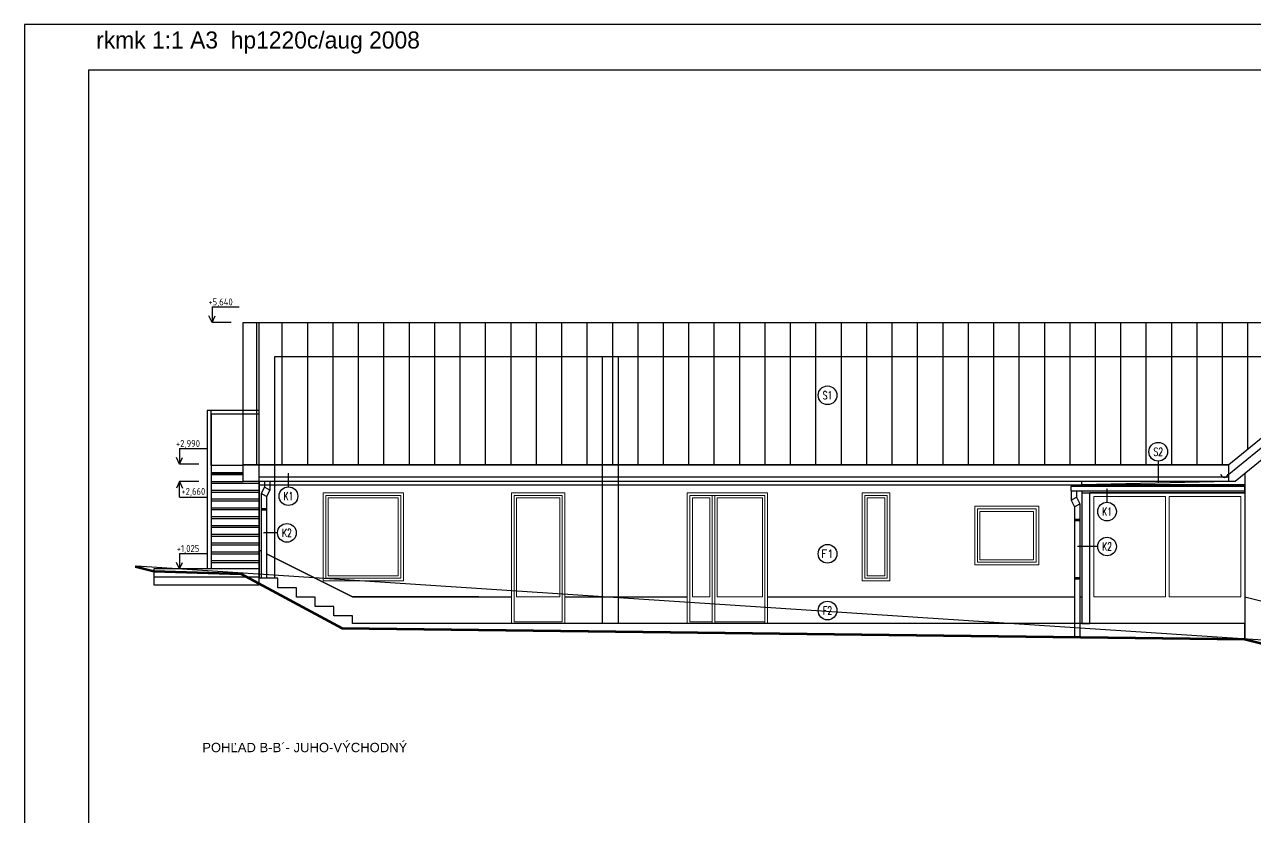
# Model space of a CAD drawing. Header units: millimetres. Extents: x 462666 to 1244237, y 2328025 to 3795663.
# Drawn here: x 1063301 to 1086367, y 2756858 to 2771708 of the extents above; entities that cross this region are included whole.
import ezdxf
from ezdxf.enums import TextEntityAlignment as Align
from ezdxf.lldxf.tags import DXFTag

# ---------------------------------------------------------------- set-up
doc = ezdxf.new("R2010")
doc.units = ezdxf.units.MM
for name, color, linetype in [('MUR-POH', 64, 'Continuous'), ('MUR_POH', 64, 'Continuous'), ('MUR_REZ', 3, 'Continuous'), ('PLE_REZ', 200, 'Continuous'), ('PLO_LIN', 6, 'Continuous'), ('POP', 7, 'Continuous'), ('RAM_100', 160, 'Continuous'), ('TXT_50', 50, 'Continuous'), ('TXT_50_MIESTN', 7, 'Continuous'), ('ZAK_DIM', 7, 'Continuous')]:
    doc.layers.add(name, color=color, linetype=linetype)
doc.layers.add('Srafy', color=8, linetype='Continuous', lineweight=5)
doc.styles.add('ARIAL', font='arial.ttf', dxfattribs={"height": 250})
doc.styles.add('ISOCP.SHX', font='ISOCP.shx', dxfattribs={"height": 150})
doc.styles.add('SIMPLEX.SHX', font='SIMPLEX.SHX', dxfattribs={"width": 0.7})
tags = doc.linetypes.add('DASHED', pattern=[0.75, 0.5, -0.25]).pattern_tags.tags
tags[6:7] = [DXFTag(74, 4), DXFTag(75, 0), DXFTag(340, '0'), DXFTag(46, 1.0), DXFTag(50, 0.0), DXFTag(44, 0.0), DXFTag(45, 0.0)]
tags[4:5] = [DXFTag(74, 4), DXFTag(75, 0), DXFTag(340, '0'), DXFTag(46, 1.0), DXFTag(50, 0.0), DXFTag(44, 0.0), DXFTag(45, 0.0)]

# ---------------------------------------------------------------- blocks, each defined once
blk = doc.blocks.new('Z_RAM_A_3_hp 1220')
at = {"layer": 'POP', "linetype": 'Continuous'}
blk.add_lwpolyline([(-288.5, -408), (-6.5, -408), (-6.5, -13), (-288.5, -13)], close=True, dxfattribs=at)
at = {"layer": 'RAM_100', "linetype": 'Continuous'}
for points in [[(-297, -420), (0, -420), (0, 0), (-297, 0)], [(-288.5, -13), (-288.5, -408), (-6.5, -408), (-6.5, -13)]]:
    blk.add_lwpolyline(points, close=True, dxfattribs=at)
blk.add_text('rkmk 1:1 A3  hp1220c/aug 2008', height=3.2, rotation=90, dxfattribs=at).set_placement((-292.52, -406.58))
blk = doc.blocks.new('KOTA_V_REZ')
for p, q in [((0, 293), (0, 0)), ((0, 293), (509, 293)), ((0, 0), (-57, 121)), ((0, 0), (57, 121))]:
    blk.add_line(p, q)
at = {"color": 7, "style": 'ISOCP.SHX'}
blk.add_attdef('±0.000', text='', height=120, dxfattribs=at).set_placement((210, 384), align=Align.MIDDLE_CENTER)

msp = doc.modelspace()

# ---------------------------------------------------------------- hatches: boundary and pattern name
at = {"layer": 'MUR_POH', "linetype": 'ByBlock', "ltscale": 250}
h = msp.add_hatch(dxfattribs=at)
h.set_pattern_fill('ANSI31', color=8, scale=150, angle=45, style=0)
h.set_pattern_definition([(90, (207070.4, -2612.7), (-476.25, 3e-14), [])])
h.paths.add_polyline_path([(1085867.2, 2763463), (1067394.7, 2763463), (1067394.7, 2766130.2), (1087217.5, 2766130.2), (1087217.5, 2764562.7)])
h.paths.add_polyline_path([(1087517.5, 2764807), (1087517.5, 2766130.2), (1089142.2, 2766130.2)])
h.paths.add_polyline_path([(1092417.2, 2763477.9), (1089142.2, 2766130.2), (1092417.2, 2766130.2)])

# ---------------------------------------------------------------- linework, layer by layer
at = {"layer": 'MUR-POH', "color": 1, "flags": 128}
for points in [[(1083117.2, 2763088.6), (1083117.2, 2763056)], [(1083117.2, 2762976.8), (1083117.2, 2762938.2), (1086167.2, 2762938.2), (1086167.2, 2763088.6), (1083117.2, 2763088.6), (1083117.2, 2763056)], [(1083117.2, 2762976.8), (1083117.2, 2760488.2), (1083267.2, 2760488.2), (1083267.2, 2762938.2)]]:
    msp.add_lwpolyline(points, dxfattribs=at)
msp.add_lwpolyline([(1086167.2, 2762938.2), (1086167.2, 2760488.2), (1083267.2, 2760488.2), (1083267.2, 2762938.2)], close=True, dxfattribs=at)
at = {"layer": 'MUR-POH', "color": 252}
for points in [[(1067694.7, 2761863.2), (1067734.5, 2761843.3)], [(1067734.5, 2761843.3), (1067694.7, 2761863.2)], [(1071815.9, 2760988.2), (1069444.7, 2760988.2), (1067834.5, 2761793.3)], [(1067834.5, 2761793.3), (1069444.7, 2760988.2), (1072424.1, 2760988.2)], [(1073424.1, 2760988.2), (1075720.5, 2760988.2)], [(1077225.3, 2760988.2), (1082974.8, 2760988.2)], [(1083074.8, 2760988.2), (1083117.2, 2760988.2)], [(1086167.2, 2760988.2), (1089290.2, 2760214.8), (1092117.2, 2760214.8)]]:
    msp.add_lwpolyline(points, dxfattribs=at)
at = {"layer": 'MUR_POH', "color": 8, "linetype": 'DASHED', "ltscale": 250}
for p, q in [((1067694.7, 2763238.2), (1085867.2, 2763238.2)), ((1067694.7, 2763088.2), (1086167.2, 2763088.2))]:
    msp.add_line(p, q, dxfattribs=at)
at = {"layer": 'MUR_POH', "color": 8, "linetype": 'DASHED', "ltscale": 250, "flags": 128}
for points in [[(1067694.7, 2762937.8), (1067694.7, 2766130.2)], [(1091717.2, 2758813.8), (1091717.2, 2765486), (1067985.1, 2765486), (1067985.1, 2761336.3)], [(1074124.1, 2765486), (1074124.1, 2760488.2)], [(1074424.1, 2765486), (1074424.1, 2760488.2)], [(1092117.2, 2759811.2), (1065396.6, 2761564)], [(1065724.7, 2761511.3), (1065724.7, 2761361.3), (1067694.7, 2761361.3)], [(1067694.7, 2761211.3), (1067694.7, 2761511.3)], [(1065724.7, 2761361.3), (1065724.7, 2761211.3), (1067694.7, 2761211.3)]]:
    msp.add_lwpolyline(points, dxfattribs=at)
at = {"layer": 'MUR_POH', "color": 8, "linetype": 'ByBlock', "ltscale": 250, "flags": 128}
msp.add_lwpolyline([(1067694.7, 2763147), (1067694.7, 2761336.3)], dxfattribs=at)
msp.add_lwpolyline([(1086167.2, 2763088.6), (1086167.2, 2763088.2), (1083117.2, 2763088.2), (1083117.2, 2763088.6)], close=True, dxfattribs=at)
at = {"layer": 'MUR_REZ'}
msp.add_line((1089142.2, 2766130.2), (1085867.2, 2763463), dxfattribs=at)
for points in [[(1067694.7, 2761511.3), (1067694.7, 2763147), (1067394.7, 2763147), (1067394.7, 2766130.2), (1087217.5, 2766130.2), (1087217.5, 2766580.2), (1087517.5, 2766580.2), (1087517.5, 2766130.2), (1092417.2, 2766130.2), (1092417.2, 2763477.9), (1089142.2, 2766130.2), (1085867.2, 2763463)], [(1092417.2, 2763288.4), (1092417.2, 2763147), (1092317.3, 2763147), (1089142.7, 2765717.9), (1085985.9, 2763147), (1085867.2, 2763147), (1085867.2, 2763463)], [(1067394.7, 2763463), (1085867.2, 2763463)], [(1085867.2, 2763147), (1067694.7, 2763147)], [(1086167.2, 2763294.6), (1086167.2, 2760208.9)], [(1065369.9, 2761544.8), (1065721.3, 2761459.7), (1067350.8, 2761411.1), (1069244.6, 2760391.2), (1086163.9, 2760184), (1095817.2, 2757793.3), (1101969.8, 2757613.2)], [(1065371.1, 2761549.6), (1065722, 2761464.7), (1067352.2, 2761416.1), (1069245.9, 2760396.1), (1086164.5, 2760188.9), (1095817.8, 2757798.3), (1101970, 2757618.2)], [(1065372.2, 2761554.5), (1065722.7, 2761469.7), (1067353.5, 2761421), (1069247.1, 2760401.1), (1086165.1, 2760193.9), (1095818.5, 2757803.3), (1101970.1, 2757623.2)], [(1065373.4, 2761559.3), (1065723.3, 2761474.6), (1067354.8, 2761426), (1069248.4, 2760406.1), (1086165.8, 2760198.9), (1095819.2, 2757808.3), (1101970.3, 2757628.2)], [(1065374.6, 2761564.2), (1065724, 2761479.6), (1067356.2, 2761431), (1069249.7, 2760411.1), (1086166.4, 2760203.9), (1095819.9, 2757813.2), (1101970.4, 2757633.2)], [(1065375.8, 2761569.1), (1065724.7, 2761484.6), (1067357.5, 2761435.9), (1069251, 2760416.1), (1086167.1, 2760208.9), (1095820.6, 2757818.2), (1101970.6, 2757638.2)], [(1067694.7, 2761511.3), (1065724.7, 2761511.3), (1065724.7, 2761484.6)], [(1086167.2, 2760208.9), (1086167.2, 2760488.2), (1069444.7, 2760488.2), (1069444.7, 2760636.3), (1069094.7, 2760636.3), (1069094.7, 2760811.3), (1068744.7, 2760811.3), (1068744.7, 2760986.3), (1068394.7, 2760986.3), (1068394.7, 2761161.3), (1068044.7, 2761161.3), (1068044.7, 2761336.3), (1067694.7, 2761336.3), (1067694.7, 2761511.3)]]:
    msp.add_lwpolyline(points, dxfattribs=at)
at = {"layer": 'MUR_REZ', "color": 5}
msp.add_lwpolyline([(1086167.2, 2762938.2), (1083267.2, 2762938.2)], dxfattribs=at)
at = {"layer": 'PLE_REZ', "linetype": 'Continuous'}
for p, q in [((1067794.5, 2763152.5), (1067794.5, 2763047)), ((1067894.5, 2763152.5), (1067894.5, 2762989.2)), ((1067794.5, 2763047), (1067734.5, 2762923.7)), ((1067834.5, 2762866), (1067734.5, 2762923.7)), ((1067734.5, 2762923.7), (1067734.5, 2761336.3)), ((1067894.5, 2762989.2), (1067794.5, 2763047)), ((1067894.5, 2762989.2), (1067834.5, 2762866)), ((1082914.8, 2762976.8), (1082914.8, 2762797.6)), ((1083014.8, 2762976.8), (1083014.8, 2762855.3)), ((1067834.5, 2762866), (1067834.5, 2761336.3)), ((1082914.8, 2762797.6), (1083014.8, 2762855.3)), ((1082914.8, 2762797.6), (1082974.8, 2762674.3)), ((1082974.8, 2762674.3), (1083074.8, 2762732)), ((1082974.8, 2762674.3), (1082974.8, 2760248)), ((1083014.8, 2762855.3), (1083074.8, 2762732)), ((1083074.8, 2762732), (1083074.8, 2760246.8)), ((1067834.5, 2762635.9), (1067734.5, 2762635.9)), ((1067834.5, 2762610.9), (1067734.5, 2762610.9)), ((1082974.8, 2762444.3), (1083074.8, 2762444.3)), ((1082974.8, 2762419.3), (1083074.8, 2762419.3)), ((1082974.8, 2761351.8), (1083074.8, 2761351.8)), ((1082974.8, 2761326.8), (1083074.8, 2761326.8))]:
    msp.add_line(p, q, dxfattribs=at)
at = {"layer": 'PLE_REZ', "linetype": 'Continuous', "flags": 128}
msp.add_lwpolyline([(1082906.3, 2763056), (1082906.3, 2762976.8), (1086167.2, 2762976.8), (1086167.2, 2763056)], close=True, dxfattribs=at)
at = {"layer": 'PLE_REZ', "linetype": 'Continuous'}
msp.add_arc((1085785.2, 2763290.7), 66.4, 184.07157, 359.62365, dxfattribs=at)
at = {"layer": 'PLO_LIN', "color": 252}
for p, q in [((1089142.4, 2765949.8), (1085867.2, 2763282.4)), ((1066794.7, 2763318.2), (1067394.7, 2763318.2)), ((1066794.7, 2763283.2), (1067394.7, 2763283.2)), ((1066794.7, 2763153.2), (1067394.7, 2763153.2)), ((1066794.7, 2763118.2), (1067694.7, 2763118.2)), ((1066794.7, 2762988.2), (1067694.7, 2762988.2)), ((1066794.7, 2762953.2), (1067694.7, 2762953.2)), ((1066794.7, 2762823.2), (1067694.7, 2762823.2)), ((1066794.7, 2762788.2), (1067694.7, 2762788.2)), ((1066794.7, 2762658.2), (1067694.7, 2762658.2)), ((1066794.7, 2762623.2), (1067694.7, 2762623.2)), ((1066794.7, 2762493.2), (1067694.7, 2762493.2)), ((1066794.7, 2762458.2), (1067694.7, 2762458.2)), ((1066794.7, 2762328.2), (1067694.7, 2762328.2)), ((1066794.7, 2762293.2), (1067694.7, 2762293.2)), ((1066794.7, 2762163.2), (1067694.7, 2762163.2)), ((1066794.7, 2762128.2), (1067694.7, 2762128.2)), ((1066794.7, 2761998.2), (1067694.7, 2761998.2)), ((1066794.7, 2761963.2), (1067694.7, 2761963.2)), ((1066794.7, 2761833.2), (1067694.7, 2761833.2)), ((1066794.7, 2761798.2), (1067694.7, 2761798.2)), ((1066794.7, 2761668.2), (1067694.7, 2761668.2)), ((1066794.7, 2761633.2), (1067694.7, 2761633.2))]:
    msp.add_line(p, q, dxfattribs=at)
for points in [[(1085867.2, 2763147), (1067394.7, 2763147), (1067394.7, 2766130.2), (1087217.5, 2766130.2)], [(1067694.7, 2764483.2), (1066724.7, 2764483.2), (1066724.7, 2761511.3)], [(1066794.7, 2763448.2), (1066794.7, 2764483.2)], [(1067694.7, 2764413.2), (1066794.7, 2764413.2), (1066794.7, 2761511.3)], [(1067394.7, 2763448.2), (1066794.7, 2763448.2), (1066794.7, 2763298.2), (1067394.7, 2763298.2)], [(1066794.7, 2763373.2), (1066794.7, 2761511.3)], [(1085867.2, 2763463), (1067394.7, 2763463)], [(1085867.2, 2763147), (1083117.2, 2763088.2)], [(1083117.2, 2763088.6), (1083117.2, 2763147)], [(1067394.7, 2761511.3), (1065724.7, 2761511.3)], [(1067694.7, 2761336.3), (1067694.7, 2761511.3), (1066235.2, 2761511.3)]]:
    msp.add_lwpolyline(points, dxfattribs=at)
msp.add_lwpolyline([(1085867.2, 2763463), (1067394.7, 2763463), (1067394.7, 2766130.2), (1087217.5, 2766130.2), (1087217.5, 2764562.7)], close=True, dxfattribs=at)
at = {"layer": 'Srafy', "flags": 128}
for points in [[(1068894.7, 2762938.2), (1068894.7, 2761288.2), (1070399.4, 2761288.2), (1070399.4, 2762938.2)], [(1068894.7, 2761288.2), (1068894.7, 2762938.2), (1070399.4, 2762938.2), (1070399.4, 2761288.2)], [(1072424.1, 2762938.2), (1072424.1, 2760488.2), (1073424.1, 2760488.2), (1073424.1, 2762938.2)], [(1078999.4, 2762938.2), (1078999.4, 2761288.2), (1079515, 2761288.2), (1079515, 2762938.2)], [(1078999.4, 2761288.2), (1078999.4, 2762938.2), (1079515, 2762938.2), (1079515, 2761288.2)], [(1068944.7, 2762888.2), (1068944.7, 2761338.2), (1070349.4, 2761338.2), (1070349.4, 2762888.2)], [(1068989.7, 2762843.2), (1068989.7, 2761383.2), (1070304.4, 2761383.2), (1070304.4, 2762843.2)], [(1072474.1, 2762888.2), (1072474.1, 2760518.2), (1073374.1, 2760518.2), (1073374.1, 2762888.2)], [(1072519.1, 2762843.2), (1072519.1, 2760988.2), (1073329.1, 2760988.2), (1073329.1, 2762843.2)], [(1076186.1, 2762888.2), (1076186.1, 2760518.2), (1075770.5, 2760518.2), (1075770.5, 2762888.2)], [(1076141.1, 2762843.2), (1076141.1, 2760988.2), (1075815.5, 2760988.2), (1075815.5, 2762843.2)], [(1076236.1, 2762888.2), (1076236.1, 2760518.2), (1077175.3, 2760518.2), (1077175.3, 2762888.2)], [(1076281.1, 2762843.2), (1076281.1, 2760988.2), (1077130.3, 2760988.2), (1077130.3, 2762843.2)], [(1079049.4, 2762888.2), (1079049.4, 2761338.2), (1079465, 2761338.2), (1079465, 2762888.2)], [(1079094.4, 2762843.2), (1079094.4, 2761383.2), (1079420, 2761383.2), (1079420, 2762843.2)], [(1081106.5, 2761588.2), (1081106.5, 2762685.4), (1082306.5, 2762685.4), (1082306.5, 2761588.2)], [(1081106.5, 2762685.4), (1081106.5, 2761588.2), (1082306.5, 2761588.2), (1082306.5, 2762685.4)], [(1081156.5, 2762635.4), (1081156.5, 2761638.2), (1082256.5, 2761638.2), (1082256.5, 2762635.4)], [(1081201.5, 2762590.4), (1081201.5, 2761683.2), (1082211.5, 2761683.2), (1082211.5, 2762590.4)]]:
    msp.add_lwpolyline(points, close=True, dxfattribs=at)
for points in [[(1076186.1, 2762888.2), (1076186.1, 2760488.2), (1075720.5, 2760488.2), (1075720.5, 2762938.2), (1076186.1, 2762938.2)], [(1076186.1, 2762888.2), (1076186.1, 2760488.2), (1077225.3, 2760488.2), (1077225.3, 2762938.2), (1076186.1, 2762938.2)], [(1076236.1, 2762888.2), (1076186.1, 2762888.2)], [(1084681.8, 2760988.2), (1083337.9, 2760988.2), (1083337.9, 2762867.5), (1084681.8, 2762867.5), (1084681.8, 2760988.2)], [(1084752.5, 2760988.2), (1084752.5, 2762867.5), (1086096.4, 2762867.5), (1086096.4, 2760988.2), (1084752.5, 2760988.2)], [(1076236.1, 2760518.2), (1076236.1, 2760488.2)], [(1077175.3, 2760518.2), (1077175.3, 2760488.2)]]:
    msp.add_lwpolyline(points, dxfattribs=at)
at = {"layer": 'TXT_50', "color": 252}
for p, q in [((1068245.3, 2763297.5), (1068245.3, 2763297.5)), ((1084546.2, 2763141.6), (1084546.2, 2763141.6)), ((1083586.6, 2763008.4), (1083586.6, 2763008.4)), ((1067784.7, 2762188.1), (1067784.7, 2762188.1)), ((1083042.6, 2761932.5), (1083042.6, 2761932.5))]:
    msp.add_line(p, q, dxfattribs=at)
at = {"layer": 'TXT_50', "color": 252, "flags": 128}
for points in [[(1084546.2, 2763532.4), (1084546.2, 2763141.6)], [(1068245.3, 2763050.7), (1068245.3, 2763297.5)], [(1083586.6, 2762761.6), (1083586.6, 2763008.4)], [(1068041.8, 2762188.1), (1067784.7, 2762188.1)], [(1083411.4, 2761932.5), (1083042.6, 2761932.5)]]:
    msp.add_lwpolyline(points, dxfattribs=at)
at = {"layer": 'TXT_50', "color": 252, "const_width": 12.3, "flags": 128}
for points in [[(1068238.9, 2763297.5, 1), (1068251.6, 2763297.5, 1)], [(1084539.9, 2763141.6, -1), (1084552.6, 2763141.6, -1)], [(1083580.3, 2763008.4, 1), (1083593, 2763008.4, 1)], [(1067778.3, 2762188.1, 1), (1067791.1, 2762188.1, 1)], [(1083036.2, 2761932.5, 1), (1083048.9, 2761932.5, 1)]]:
    msp.add_lwpolyline(points, format="xyb", close=True, dxfattribs=at)
at = {"layer": 'TXT_50', "color": 252}
for centre in [(1078348.6, 2764765), (1084546.2, 2763707.6), (1068245.3, 2762875.4), (1083586.6, 2762586.3), (1068217, 2762188.1), (1083586.6, 2761932.5), (1078348.6, 2761795.3), (1078348.6, 2760733)]:
    msp.add_circle(centre, 175.2, dxfattribs=at)
at = {"layer": 'ZAK_DIM'}
for p, q in [((1067172.4, 2766130.2), (1066813, 2766130.2)), ((1066562.9, 2763477.9), (1066203.5, 2763477.9)), ((1066562.9, 2763147), (1066203.5, 2763147))]:
    msp.add_line(p, q, dxfattribs=at)

# ---------------------------------------------------------------- block references
at = {"layer": 'MUR_POH', "ltscale": 0.3, "xscale": 100, "yscale": 100, "zscale": 100, "rotation": 270.0000000000635}
msp.add_blockref('Z_RAM_A_3_hp 1220', (1105300.8, 2742008.4), dxfattribs=at)
at = {"layer": 'ZAK_DIM'}
ref = msp.add_blockref('KOTA_V_REZ', (1066813, 2766130.2), dxfattribs=at)
ref.add_attrib('±0.000', '+5,640', dxfattribs={"height": 130, "style": 'ISOCP.SHX'}).set_placement((1066972.3, 2766513.8), align=Align.MIDDLE_CENTER)
ref = msp.add_blockref('KOTA_V_REZ', (1066203.5, 2763477.9), dxfattribs=at)
ref.add_attrib('±0.000', '+2,990', dxfattribs={"height": 130, "style": 'ISOCP.SHX'}).set_placement((1066362.8, 2763861.6), align=Align.MIDDLE_CENTER)
ref = msp.add_blockref('KOTA_V_REZ', (1066203.5, 2763147), dxfattribs=dict(at, xscale=-1, rotation=180))
ref.add_attrib('±0.000', '+2,660', dxfattribs={"height": 130, "style": 'ISOCP.SHX'}).set_placement((1066462.9, 2762964.8), align=Align.MIDDLE_CENTER)
ref = msp.add_blockref('KOTA_V_REZ', (1066203.5, 2761511.3), dxfattribs=at)
ref.add_attrib('±0.000', '+1,025', dxfattribs={"height": 130, "style": 'ISOCP.SHX'}).set_placement((1066362.8, 2761895), align=Align.MIDDLE_CENTER)

# ---------------------------------------------------------------- texts
at = {"layer": 'TXT_50', "color": 252, "style": 'SIMPLEX.SHX', "width": 0.7}
for s, p in [('S1', (1078348.6, 2764765)), ('S2', (1084546.2, 2763707.6)), ('K1', (1068245.3, 2762875.4)), ('K1', (1083586.6, 2762586.3)), ('K2', (1068217, 2762188.1)), ('K2', (1083586.6, 2761932.5)), ('F2', (1078348.6, 2760733))]:
    msp.add_text(s, height=150, dxfattribs=at).set_placement(p, align=Align.MIDDLE_CENTER)
at = {"layer": 'TXT_50', "color": 252, "style": 'SIMPLEX.SHX'}
msp.add_text('F1', height=150, dxfattribs=at).set_placement((1078348.6, 2761795.3), align=Align.MIDDLE_CENTER)
at = {"layer": 'TXT_50_MIESTN', "style": 'ARIAL'}
msp.add_text('POHĽAD B-B´- JUHO-VÝCHODNÝ', height=175, dxfattribs=at).set_placement((1066629.7, 2758079.6))

doc.saveas('drawing.dxf')
